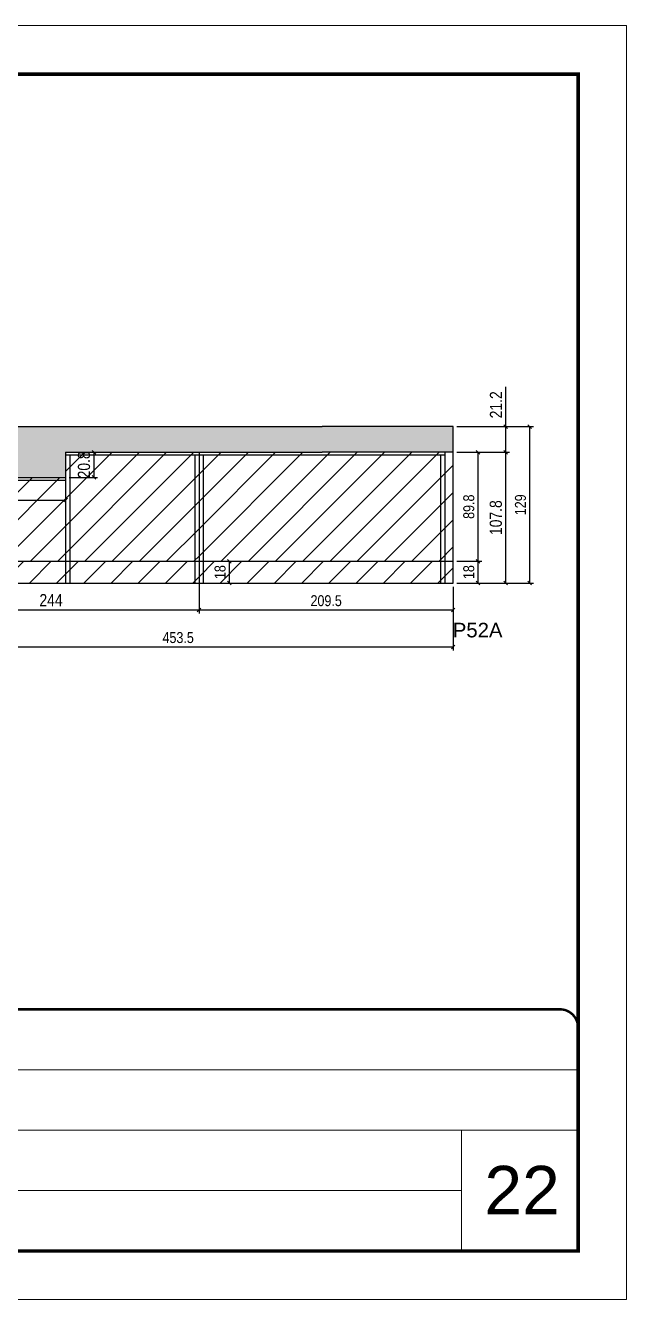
# Model space of a CAD drawing. Extents: x -20960 to -5926, y -2106 to 21915.
# Drawn here: x -9619 to -9123, y 15123 to 16173 of the extents above; entities that cross this region are included whole.
import ezdxf

# ---------------------------------------------------------------- set-up
doc = ezdxf.new("R2010")
doc.units = 0
doc.linetypes.add('CONTINUO', pattern=[0])
doc.linetypes.add('DASHED', pattern=[0.75, 0.5, -0.25])
for name, color, linetype in [('5', 5, 'Continuous'), ('COTA', 241, 'Continuous'), ('Painéis', 200, 'Continuous'), ('Reaproveitamento', 251, 'Continuous'), ('SARR_2.2x7', 40, 'Continuous'), ('SARR_3.5x7', 81, 'Continuous')]:
    doc.layers.add(name, color=color, linetype=linetype)
for name, color, linetype, lineweight in [('CARIMBO', 255, 'Continuous', 9), ('Folhas', 255, 'Continuous', 9), ('SARRAFO DE PRESSAO', 251, 'DASHED', 9)]:
    doc.layers.add(name, color=color, linetype=linetype, lineweight=lineweight)
doc.styles.add('ARIAL', font='arial.ttf')
doc.styles.add('COTA TECNICA', font='techl___.ttf', dxfattribs={"height": 10})
doc.styles.add('COTA TECNICA-50', font='techl___.ttf', dxfattribs={"height": 9})
doc.styles.get("Standard").update_dxf_attribs({"font": 'arial.ttf'})
doc.dimstyles.new('COTA PAINEL-50', dxfattribs={"dimtxt": 9, "dimasz": 3, "dimexe": 3, "dimexo": 3, "dimgap": 3, "dimtad": 1, "dimdec": 1, "dimzin": 12, "dimdsep": 46, "dimtxsty": 'COTA TECNICA-50', "dimblk1": 'OBLIQUE', "dimblk2": 'OBLIQUE', "dimsah": 1, "dimcen": 0.9, "dimclrd": 4, "dimclre": 4, "dimclrt": 240, "dimadec": 1, "dimazin": 3, "dimtfac": 1, "dimtdec": 1, "dimtmove": 0, "dimatfit": 3, "dimfxl": 1, "dimtolj": 1, "dimtzin": 12, "dimarcsym": 0})
doc.dimstyles.new('PAINEL', dxfattribs={"dimtxt": 10, "dimasz": 3, "dimexe": 3, "dimexo": 3, "dimgap": 3, "dimtad": 1, "dimdec": 1, "dimzin": 12, "dimdsep": 46, "dimtxsty": 'COTA TECNICA', "dimblk1": 'OBLIQUE', "dimblk2": 'OBLIQUE', "dimsah": 1, "dimcen": 0.9, "dimclrd": 4, "dimclre": 4, "dimclrt": 240, "dimadec": 1, "dimazin": 3, "dimtfac": 1, "dimtdec": 1, "dimtmove": 0, "dimatfit": 3, "dimfxl": 1, "dimtolj": 1, "dimtzin": 12, "dimarcsym": 0})
pattern_1 = [(45, (1598.5, 1148.575), (-11.22532, 11.22532), [])]
pattern_2 = [(45, (-3170, 0), (-11.22532, 11.22532), [])]

# ---------------------------------------------------------------- blocks, each defined once
blk = doc.blocks.new('9999999999')
at = {"color": 30, "linetype": 'CONTINUO'}
for p, q in [((98564.6, 34379.6), (99584, 34379.6)), ((98564.6, 34329.8), (99488, 34329.8)), ((99584, 34329.8), (99488, 34329.8)), ((99488, 34329.8), (99488, 34230.2)), ((98564.6, 34280), (99488, 34280))]:
    blk.add_line(p, q, dxfattribs=at)
at = {"color": 30, "linetype": 'CONTINUO', "const_width": 2}
blk.add_lwpolyline([(99584, 34230.2), (99584, 34414.4, 0.414214), (99569, 34429.4), (98229, 34429.4, 0.414214), (98214, 34414.4), (98214, 34245.2, 0.414214), (98229, 34230.2), (99584, 34230.2)], format="xyb", dxfattribs=at)
at = {"layer": 'Folhas'}
blk.add_lwpolyline([(98139, 34190.2), (99624, 34190.2), (99624, 35240.2), (98139, 35240.2)], close=True, dxfattribs=at)
at = {"layer": 'Folhas', "color": 30, "const_width": 3}
blk.add_lwpolyline([(98214, 34230.2), (99584, 34230.2), (99584, 35200.2), (98214, 35200.2)], close=True, dxfattribs=at)
blk = doc.blocks.new('_Oblique')
at = {"color": 0, "linetype": 'ByBlock', "lineweight": -2}
blk.add_line((-0.5, -0.5), (0.5, 0.5), dxfattribs=at)
blk = doc.blocks.new('*D7088')
at = {"layer": 'COTA', "color": 4, "lineweight": -2, "ltscale": 25, "transparency": 16777216}
for p, q in [((-9223.1, 15842), (-9223.1, 15874.8)), ((-9263.4, 15842), (-9220.1, 15842)), ((-9223.1, 15820.8), (-9223.1, 15842)), ((-9263.4, 15820.8), (-9220.1, 15820.8))]:
    blk.add_line(p, q, dxfattribs=at)
at = {"layer": 'Defpoints', "color": 0, "ltscale": 25, "transparency": 16777216}
for p in [(-9266.4, 15842), (-9223.1, 15842), (-9266.4, 15820.8)]:
    blk.add_point(p, dxfattribs=at)
at = {"layer": 'COTA', "color": 4, "lineweight": -2, "ltscale": 25, "transparency": 16777216, "xscale": 3, "yscale": 3, "zscale": 3}
for p, rotation in [((-9223.1, 15842), 90), ((-9223.1, 15820.8), 270)]:
    blk.add_blockref('_Oblique', p, dxfattribs=dict(at, rotation=rotation))
at = {"layer": 'COTA', "color": 240, "ltscale": 25, "transparency": 16777216, "insert": (-9231.1, 15859.9), "char_height": 10, "attachment_point": 5, "rotation": 90, "style": 'COTA TECNICA'}
blk.add_mtext('\\A1;21.2', dxfattribs=at)
blk = doc.blocks.new('*D7034')
at = {"layer": 'COTA', "color": 4, "lineweight": -2, "ltscale": 25, "transparency": 16777216}
for p, q in [((-9719.9, 15746), (-9719.9, 15687.8)), ((-9475.9, 15732), (-9475.9, 15687.8)), ((-9719.9, 15690.8), (-9475.9, 15690.8))]:
    blk.add_line(p, q, dxfattribs=at)
at = {"layer": 'Defpoints', "color": 0, "ltscale": 25, "transparency": 16777216}
for p in [(-9719.9, 15749), (-9475.9, 15735), (-9475.9, 15690.8)]:
    blk.add_point(p, dxfattribs=at)
at = {"layer": 'COTA', "color": 4, "lineweight": -2, "ltscale": 25, "transparency": 16777216, "xscale": 3, "yscale": 3, "zscale": 3, "rotation": 180}
blk.add_blockref('_Oblique', (-9719.9, 15690.8), dxfattribs=at)
at = {"layer": 'COTA', "color": 4, "lineweight": -2, "ltscale": 25, "transparency": 16777216, "xscale": 3, "yscale": 3, "zscale": 3}
blk.add_blockref('_Oblique', (-9475.9, 15690.8), dxfattribs=at)
at = {"layer": 'COTA', "color": 240, "ltscale": 25, "transparency": 16777216, "insert": (-9597.9, 15698.9), "char_height": 10, "attachment_point": 5, "style": 'COTA TECNICA'}
blk.add_mtext('\\A1;244', dxfattribs=at)
blk = doc.blocks.new('*D7076')
at = {"layer": 'COTA', "color": 4, "lineweight": -2, "ltscale": 25, "transparency": 16777216}
for p, q in [((-9719.9, 15797), (-9719.9, 15778.4)), ((-9585.9, 15797), (-9585.9, 15778.4)), ((-9719.9, 15781.4), (-9585.9, 15781.4))]:
    blk.add_line(p, q, dxfattribs=at)
at = {"layer": 'Defpoints', "color": 0, "ltscale": 25, "transparency": 16777216}
for p in [(-9719.9, 15800), (-9585.9, 15800), (-9585.9, 15781.4)]:
    blk.add_point(p, dxfattribs=at)
at = {"layer": 'COTA', "color": 4, "lineweight": -2, "ltscale": 25, "transparency": 16777216, "xscale": 3, "yscale": 3, "zscale": 3, "rotation": 180}
blk.add_blockref('_Oblique', (-9719.9, 15781.4), dxfattribs=at)
at = {"layer": 'COTA', "color": 4, "lineweight": -2, "ltscale": 25, "transparency": 16777216, "xscale": 3, "yscale": 3, "zscale": 3}
blk.add_blockref('_Oblique', (-9585.9, 15781.4), dxfattribs=at)
at = {"layer": 'COTA', "color": 240, "ltscale": 25, "transparency": 16777216, "insert": (-9652.9, 15789.6), "char_height": 10, "attachment_point": 5, "style": 'COTA TECNICA'}
blk.add_mtext('\\A1;134', dxfattribs=at)
blk = doc.blocks.new('*D7077')
at = {"layer": 'COTA', "color": 4, "lineweight": -2, "ltscale": 25, "transparency": 16777216}
for p, q in [((-9582.9, 15820.8), (-9559.6, 15820.8)), ((-9562.6, 15820.8), (-9562.6, 15800)), ((-9582.9, 15800), (-9559.6, 15800))]:
    blk.add_line(p, q, dxfattribs=at)
at = {"layer": 'Defpoints', "color": 0, "ltscale": 25, "transparency": 16777216}
for p in [(-9585.9, 15820.8), (-9585.9, 15800), (-9562.6, 15800)]:
    blk.add_point(p, dxfattribs=at)
at = {"layer": 'COTA', "color": 4, "lineweight": -2, "ltscale": 25, "transparency": 16777216, "xscale": 3, "yscale": 3, "zscale": 3}
for p, rotation in [((-9562.6, 15820.8), 90), ((-9562.6, 15800), 270)]:
    blk.add_blockref('_Oblique', p, dxfattribs=dict(at, rotation=rotation))
at = {"layer": 'COTA', "color": 240, "ltscale": 25, "transparency": 16777216, "insert": (-9570.7, 15810.4), "char_height": 10, "attachment_point": 5, "rotation": 90, "style": 'COTA TECNICA'}
blk.add_mtext('\\A1;20.8', dxfattribs=at)
blk = doc.blocks.new('*D7080')
at = {"layer": 'COTA', "color": 4, "lineweight": -2, "ltscale": 25, "transparency": 16777216}
for p, q in [((-9263.4, 15820.8), (-9220.1, 15820.8)), ((-9223.1, 15713), (-9223.1, 15820.8)), ((-9263.4, 15713), (-9220.1, 15713))]:
    blk.add_line(p, q, dxfattribs=at)
at = {"layer": 'Defpoints', "color": 0, "ltscale": 25, "transparency": 16777216}
for p in [(-9266.4, 15820.8), (-9223.1, 15820.8), (-9266.4, 15713)]:
    blk.add_point(p, dxfattribs=at)
at = {"layer": 'COTA', "color": 4, "lineweight": -2, "ltscale": 25, "transparency": 16777216, "xscale": 3, "yscale": 3, "zscale": 3}
for p, rotation in [((-9223.1, 15820.8), 90), ((-9223.1, 15713), 270)]:
    blk.add_blockref('_Oblique', p, dxfattribs=dict(at, rotation=rotation))
at = {"layer": 'COTA', "color": 240, "ltscale": 25, "transparency": 16777216, "insert": (-9231.2, 15766.9), "char_height": 10, "attachment_point": 5, "rotation": 90, "style": 'COTA TECNICA'}
blk.add_mtext('\\A1;107.8', dxfattribs=at)
blk = doc.blocks.new('*D7086')
at = {"layer": 'COTA', "color": 4, "lineweight": -2, "transparency": 16777216}
for p, q in [((-9719.9, 15710), (-9719.9, 15657.3)), ((-9266.4, 15710), (-9266.4, 15657.3)), ((-9719.9, 15660.3), (-9266.4, 15660.3))]:
    blk.add_line(p, q, dxfattribs=at)
at = {"layer": 'Defpoints', "color": 0, "transparency": 16777216}
for p in [(-9719.9, 15713), (-9266.4, 15713), (-9266.4, 15660.3)]:
    blk.add_point(p, dxfattribs=at)
at = {"layer": 'COTA', "color": 4, "lineweight": -2, "transparency": 16777216, "xscale": 3, "yscale": 3, "zscale": 3, "rotation": 180}
blk.add_blockref('_Oblique', (-9719.9, 15660.3), dxfattribs=at)
at = {"layer": 'COTA', "color": 4, "lineweight": -2, "transparency": 16777216, "xscale": 3, "yscale": 3, "zscale": 3}
blk.add_blockref('_Oblique', (-9266.4, 15660.3), dxfattribs=at)
at = {"layer": 'COTA', "color": 240, "transparency": 16777216, "insert": (-9493.1, 15668), "char_height": 9, "attachment_point": 5, "style": 'COTA TECNICA-50'}
blk.add_mtext('\\A1;453.5', dxfattribs=at)
blk = doc.blocks.new('*D7059')
at = {"layer": 'COTA', "color": 4, "lineweight": -2, "transparency": 16777216}
for p, q in [((-9475.9, 15728), (-9475.9, 15687.8)), ((-9266.4, 15710), (-9266.4, 15687.8)), ((-9475.9, 15690.8), (-9266.4, 15690.8))]:
    blk.add_line(p, q, dxfattribs=at)
at = {"layer": 'Defpoints', "color": 0, "transparency": 16777216}
for p in [(-9475.9, 15731), (-9266.4, 15713), (-9266.4, 15690.8)]:
    blk.add_point(p, dxfattribs=at)
at = {"layer": 'COTA', "color": 4, "lineweight": -2, "transparency": 16777216, "xscale": 3, "yscale": 3, "zscale": 3, "rotation": 180}
blk.add_blockref('_Oblique', (-9475.9, 15690.8), dxfattribs=at)
at = {"layer": 'COTA', "color": 4, "lineweight": -2, "transparency": 16777216, "xscale": 3, "yscale": 3, "zscale": 3}
blk.add_blockref('_Oblique', (-9266.4, 15690.8), dxfattribs=at)
at = {"layer": 'COTA', "color": 240, "transparency": 16777216, "insert": (-9371.1, 15698.4), "char_height": 9, "attachment_point": 5, "style": 'COTA TECNICA-50'}
blk.add_mtext('\\A1;209.5', dxfattribs=at)
blk = doc.blocks.new('*D7060')
at = {"layer": 'COTA', "color": 4, "lineweight": -2, "transparency": 16777216}
for p, q in [((-9469.4, 15731), (-9447.9, 15731)), ((-9450.9, 15713), (-9450.9, 15731)), ((-9469.4, 15713), (-9447.9, 15713))]:
    blk.add_line(p, q, dxfattribs=at)
at = {"layer": 'Defpoints', "color": 0, "transparency": 16777216}
for p in [(-9472.4, 15731), (-9450.9, 15731), (-9472.4, 15713)]:
    blk.add_point(p, dxfattribs=at)
at = {"layer": 'COTA', "color": 4, "lineweight": -2, "transparency": 16777216, "xscale": 3, "yscale": 3, "zscale": 3}
for p, rotation in [((-9450.9, 15731), 90), ((-9450.9, 15713), 270)]:
    blk.add_blockref('_Oblique', p, dxfattribs=dict(at, rotation=rotation))
at = {"layer": 'COTA', "color": 240, "transparency": 16777216, "insert": (-9458.5, 15722), "char_height": 9, "attachment_point": 5, "rotation": 90, "style": 'COTA TECNICA-50'}
blk.add_mtext('\\A1;18', dxfattribs=at)
blk = doc.blocks.new('*D7063')
at = {"layer": 'COTA', "color": 4, "lineweight": -2, "transparency": 16777216}
for p, q in [((-9263.4, 15731), (-9242.9, 15731)), ((-9245.9, 15713), (-9245.9, 15731)), ((-9263.4, 15713), (-9242.9, 15713))]:
    blk.add_line(p, q, dxfattribs=at)
at = {"layer": 'Defpoints', "color": 0, "transparency": 16777216}
for p in [(-9266.4, 15731), (-9245.9, 15731), (-9266.4, 15713)]:
    blk.add_point(p, dxfattribs=at)
at = {"layer": 'COTA', "color": 4, "lineweight": -2, "transparency": 16777216, "xscale": 3, "yscale": 3, "zscale": 3}
for p, rotation in [((-9245.9, 15731), 90), ((-9245.9, 15713), 270)]:
    blk.add_blockref('_Oblique', p, dxfattribs=dict(at, rotation=rotation))
at = {"layer": 'COTA', "color": 240, "transparency": 16777216, "insert": (-9253.5, 15722), "char_height": 9, "attachment_point": 5, "rotation": 90, "style": 'COTA TECNICA-50'}
blk.add_mtext('\\A1;18', dxfattribs=at)
blk = doc.blocks.new('*D7064')
at = {"layer": 'COTA', "color": 4, "lineweight": -2, "transparency": 16777216}
for p, q in [((-9263.4, 15820.8), (-9242.9, 15820.8)), ((-9245.9, 15731), (-9245.9, 15820.8)), ((-9263.4, 15731), (-9242.9, 15731))]:
    blk.add_line(p, q, dxfattribs=at)
at = {"layer": 'Defpoints', "color": 0, "transparency": 16777216}
for p in [(-9266.4, 15820.8), (-9245.9, 15820.8), (-9266.4, 15731)]:
    blk.add_point(p, dxfattribs=at)
at = {"layer": 'COTA', "color": 4, "lineweight": -2, "transparency": 16777216, "xscale": 3, "yscale": 3, "zscale": 3}
for p, rotation in [((-9245.9, 15820.8), 90), ((-9245.9, 15731), 270)]:
    blk.add_blockref('_Oblique', p, dxfattribs=dict(at, rotation=rotation))
at = {"layer": 'COTA', "color": 240, "transparency": 16777216, "insert": (-9253.5, 15775.9), "char_height": 9, "attachment_point": 5, "rotation": 90, "style": 'COTA TECNICA-50'}
blk.add_mtext('\\A1;89.8', dxfattribs=at)
blk = doc.blocks.new('*D7065')
at = {"layer": 'COTA', "color": 4, "lineweight": -2, "transparency": 16777216}
for p, q in [((-9263.4, 15842), (-9200.3, 15842)), ((-9203.3, 15713), (-9203.3, 15842)), ((-9263.4, 15713), (-9200.3, 15713))]:
    blk.add_line(p, q, dxfattribs=at)
at = {"layer": 'Defpoints', "color": 0, "transparency": 16777216}
for p in [(-9266.4, 15842), (-9203.3, 15842), (-9266.4, 15713)]:
    blk.add_point(p, dxfattribs=at)
at = {"layer": 'COTA', "color": 4, "lineweight": -2, "transparency": 16777216, "xscale": 3, "yscale": 3, "zscale": 3}
for p, rotation in [((-9203.3, 15842), 90), ((-9203.3, 15713), 270)]:
    blk.add_blockref('_Oblique', p, dxfattribs=dict(at, rotation=rotation))
at = {"layer": 'COTA', "color": 240, "transparency": 16777216, "insert": (-9210.9, 15777.5), "char_height": 9, "attachment_point": 5, "rotation": 90, "style": 'COTA TECNICA-50'}
blk.add_mtext('\\A1;129', dxfattribs=at)

msp = doc.modelspace()

# ---------------------------------------------------------------- hatches: boundary and pattern name
at = {"layer": 'COTA', "linetype": 'ByBlock'}
h = msp.add_hatch(dxfattribs=at)
h.set_pattern_fill('AR-CONC', color=256, scale=0.03)
h.set_pattern_definition([(50, (-152479.6997, -12590.706), (5.46554007, -0.47817257), [0.5715, -6.2865]), (355, (-152479.6997, -12590.706), (-1.05730264, 5.73170536), [0.4572, -5.02921753]), (100.4514447, (-152479.244, -12590.746), (4.40823741, 5.25353256), [0.48570026, -5.34270734]), (46.1842, (-152479.7, -12589.182), (8.13237123, -1.26126984), [0.85725, -9.42975]), (96.6355576, (-152479.022, -12589.287), (7.122124, 7.42278374), [0.7285507, -8.01406824]), (351.184151, (-152479.7, -12589.182), (7.122124, 7.42278374), [0.685799, -7.54379196]), (21, (-152478.9377, -12589.563), (4.54843174, -3.06795595), [0.5715, -6.2865]), (326, (-152478.9377, -12589.563), (1.85406085, 5.52563898), [0.4572, -5.0292]), (71.451445, (-152478.5586, -12589.819), (6.40249258, 2.45768307), [0.48570026, -5.34269813]), (37.5, (-152479.6997, -12590.7062), (0.092658098, 2.536651166), [0, -4.96824, 0, -5.1054, 0, -5.04825]), (7.5, (-152479.6997, -12590.7062), (2.004589875, 3.005417245), [0, -2.91084, 0, -4.85394, 0, -1.92405]), (327.5, (-152481.399, -12590.7062), (4.067717855, -0.17186232), [0, -1.905, 0, -5.9436, 0, -7.8867]), (317.5, (-152482.161, -12590.7062), (4.44387544, 0.76279473), [0, -2.4765, 0, -3.94716, 0, -5.6007])])
h.paths.add_polyline_path([(-9719.87, 15800.03), (-9585.87, 15800.03), (-9585.87, 15820.83), (-9374.37, 15820.83), (-9266.37, 15820.83), (-9266.37, 15842.03), (-9374.37, 15842.03), (-10330.44, 15842.03), (-10464.44, 15842.03), (-10464.44, 15800.03), (-10330.44, 15800.03), (-10330.44, 15820.83), (-9976.44, 15820.83), (-9976.44, 15820.83), (-9888.44, 15820.83), (-9888.44, 15800.03), (-9754.44, 15800.03), (-9754.44, 15713.03), (-9719.87, 15713.03)])
at = {"layer": 'Reaproveitamento', "transparency": 33554684}
h = msp.add_hatch(dxfattribs=at)
h.set_pattern_fill('ANSI31', color=256, scale=5)
h.set_pattern_definition(pattern_1)
h.paths.add_polyline_path([(-9475.87, 15731.03), (-9475.87, 15820.83), (-9585.87, 15820.83), (-9585.87, 15800.03), (-9719.87, 15800.03), (-9719.87, 15731.03)])
h = msp.add_hatch(dxfattribs=at)
h.set_pattern_fill('ANSI31', color=256, scale=5)
h.set_pattern_definition(pattern_1)
h.paths.add_polyline_path([(-9475.87, 15731.03), (-9374.37, 15731.03), (-9266.37, 15731.03), (-9266.37, 15820.83), (-9374.37, 15820.83), (-9475.87, 15820.83)])
h = msp.add_hatch(dxfattribs=at)
h.set_pattern_fill('ANSI31', color=256, scale=5)
h.set_pattern_definition(pattern_2)
h.paths.add_polyline_path([(-9719.87, 15731.03), (-9719.87, 15713.03), (-9475.87, 15713.03), (-9475.87, 15731.03)])
h = msp.add_hatch(dxfattribs=at)
h.set_pattern_fill('ANSI31', color=256, scale=5)
h.set_pattern_definition(pattern_2)
h.paths.add_polyline_path([(-9266.37, 15713.03), (-9266.37, 15731.03), (-9374.37, 15731.03), (-9475.87, 15731.03), (-9475.87, 15713.03)])

# ---------------------------------------------------------------- linework, layer by layer
at = {"layer": 'COTA', "linetype": 'ByBlock'}
for p, q in [((-10330.44, 15842.03), (-9374.37, 15842.03)), ((-9266.37, 15842.03), (-9374.37, 15842.03)), ((-9266.37, 15820.83), (-9266.37, 15842.03))]:
    msp.add_line(p, q, dxfattribs=at)
at = {"layer": 'Painéis', "ltscale": 25}
for p, q in [((-9585.87, 15820.83), (-9585.87, 15800.03)), ((-9585.87, 15820.83), (-9374.37, 15820.83)), ((-9475.87, 15820.83), (-9475.87, 15713.03))]:
    msp.add_line(p, q, dxfattribs=at)
at = {"layer": 'Painéis', "linetype": 'ByBlock'}
for p, q in [((-9266.37, 15820.83), (-9374.37, 15820.83)), ((-9266.37, 15713.03), (-9266.37, 15820.83)), ((-9374.37, 15731.03), (-9266.37, 15731.03))]:
    msp.add_line(p, q, dxfattribs=at)
at = {"layer": 'Painéis'}
for p, q in [((-9719.87, 15800.03), (-9585.87, 15800.03)), ((-9719.87, 15731.03), (-9374.37, 15731.03)), ((-9719.87, 15713.03), (-9266.37, 15713.03))]:
    msp.add_line(p, q, dxfattribs=at)
at = {"layer": 'SARR_2.2x7', "linetype": 'Continuous'}
for p, q in [((-9585.87, 15818.63), (-9475.87, 15818.63)), ((-9475.87, 15818.63), (-9273.37, 15818.63)), ((-9273.37, 15820.83), (-9273.37, 15741.03)), ((-9704.37, 15797.83), (-9585.87, 15797.83)), ((-9273.37, 15741.03), (-9273.37, 15731.03))]:
    msp.add_line(p, q, dxfattribs=at)
at = {"layer": 'SARR_3.5x7'}
for p, q in [((-9585.87, 15818.63), (-9585.87, 15713.03)), ((-9582.37, 15818.63), (-9582.37, 15713.03)), ((-9479.37, 15818.63), (-9479.37, 15713.03)), ((-9475.87, 15818.63), (-9475.87, 15713.03)), ((-9472.37, 15818.63), (-9472.37, 15713.03)), ((-9276.87, 15818.63), (-9276.87, 15713.03)), ((-9273.37, 15820.83), (-9273.37, 15713.03)), ((-9585.87, 15713.03), (-9582.37, 15713.03)), ((-9479.37, 15713.03), (-9475.87, 15713.03)), ((-9475.87, 15713.03), (-9472.37, 15713.03)), ((-9276.87, 15713.03), (-9273.37, 15713.03))]:
    msp.add_line(p, q, dxfattribs=at)

# ---------------------------------------------------------------- block references
at = {"layer": 'SARRAFO DE PRESSAO', "color": 6, "linetype": 'ByBlock'}
msp.add_blockref('9999999999', (-108747.48, -19067.69), dxfattribs=at)

# ---------------------------------------------------------------- texts
at = {"layer": '5', "linetype": 'Continuous'}
msp.add_text('P52A', height=12, rotation=0.00004, dxfattribs=at).set_placement((-9266.73, 15668.23))
at = {"layer": 'CARIMBO', "style": 'ARIAL'}
msp.add_text('22', height=40, dxfattribs=at).set_placement((-9240.64, 15192.66))

# ---------------------------------------------------------------- dimensions: what is measured, and where the dimension line sits
at = {"layer": 'COTA', "ltscale": 25}
for base, p1, p2, picture, middle in [((-9223.07, 15842.03), (-9266.37, 15820.83), (-9266.37, 15842.03), '*D7088', (-9231.13, 15859.89)), ((-9223.07, 15820.83), (-9266.37, 15713.03), (-9266.37, 15820.83), '*D7080', (-9231.2, 15766.93))]:
    dim = msp.add_linear_dim(base=base, p1=p1, p2=p2, angle=90, dimstyle='PAINEL', dxfattribs=at)
    dim.commit()
    dim.dimension.update_dxf_attribs({"geometry": picture, "text_midpoint": middle})
at = {"layer": 'COTA'}
for base, p1, p2, picture, middle in [((-9203.31, 15842.03), (-9266.37, 15713.03), (-9266.37, 15842.03), '*D7065', (-9210.89, 15777.53)), ((-9450.89, 15731.03), (-9472.37, 15713.03), (-9472.37, 15731.03), '*D7060', (-9458.47, 15722.03)), ((-9245.87, 15731.03), (-9266.37, 15713.03), (-9266.37, 15731.03), '*D7063', (-9253.45, 15722.03))]:
    dim = msp.add_linear_dim(base=base, p1=p1, p2=p2, angle=90, dimstyle='COTA PAINEL-50', dxfattribs=at)
    dim.commit()
    dim.dimension.update_dxf_attribs({"geometry": picture, "text_midpoint": middle})
at = {"layer": 'COTA', "ltscale": 25}
dim = msp.add_linear_dim(base=(-9562.56, 15800.03), p1=(-9585.87, 15820.83), p2=(-9585.87, 15800.03), angle=90, dimstyle='PAINEL', dxfattribs=at)
dim.commit()
dim.dimension.update_dxf_attribs({"geometry": '*D7077', "text_midpoint": (-9562.56, 15810.43), "dimtype": 160})
at = {"layer": 'COTA'}
dim = msp.add_linear_dim(base=(-9245.87, 15820.83), p1=(-9266.37, 15731.03), p2=(-9266.37, 15820.83), angle=90, dimstyle='COTA PAINEL-50', override={"dimtmove": 1}, dxfattribs=at)
dim.commit()
dim.dimension.update_dxf_attribs({"geometry": '*D7064', "text_midpoint": (-9253.46, 15775.93)})
at = {"layer": 'COTA', "ltscale": 25}
dim = msp.add_linear_dim(base=(-9585.87, 15781.41), p1=(-9719.87, 15800.03), p2=(-9585.87, 15800.03), dimstyle='PAINEL', dxfattribs=at)
dim.commit()
dim.dimension.update_dxf_attribs({"geometry": '*D7076', "text_midpoint": (-9652.87, 15789.63)})
dim = msp.add_linear_dim(base=(-9475.87, 15690.8), p1=(-9719.87, 15749.03), p2=(-9475.87, 15735.03), dimstyle='PAINEL', override={"dimtmove": 1}, dxfattribs=at)
dim.commit()
dim.dimension.update_dxf_attribs({"geometry": '*D7034', "text_midpoint": (-9597.87, 15698.87)})
at = {"layer": 'COTA'}
for base, p1, picture, middle in [((-9266.37, 15690.8), (-9475.87, 15731.03), '*D7059', (-9371.12, 15698.43)), ((-9266.37, 15660.27), (-9719.87, 15713.03), '*D7086', (-9493.12, 15667.97))]:
    dim = msp.add_linear_dim(base=base, p1=p1, p2=(-9266.37, 15713.03), dimstyle='COTA PAINEL-50', dxfattribs=at)
    dim.commit()
    dim.dimension.update_dxf_attribs({"geometry": picture, "text_midpoint": middle})

doc.saveas('drawing.dxf')
